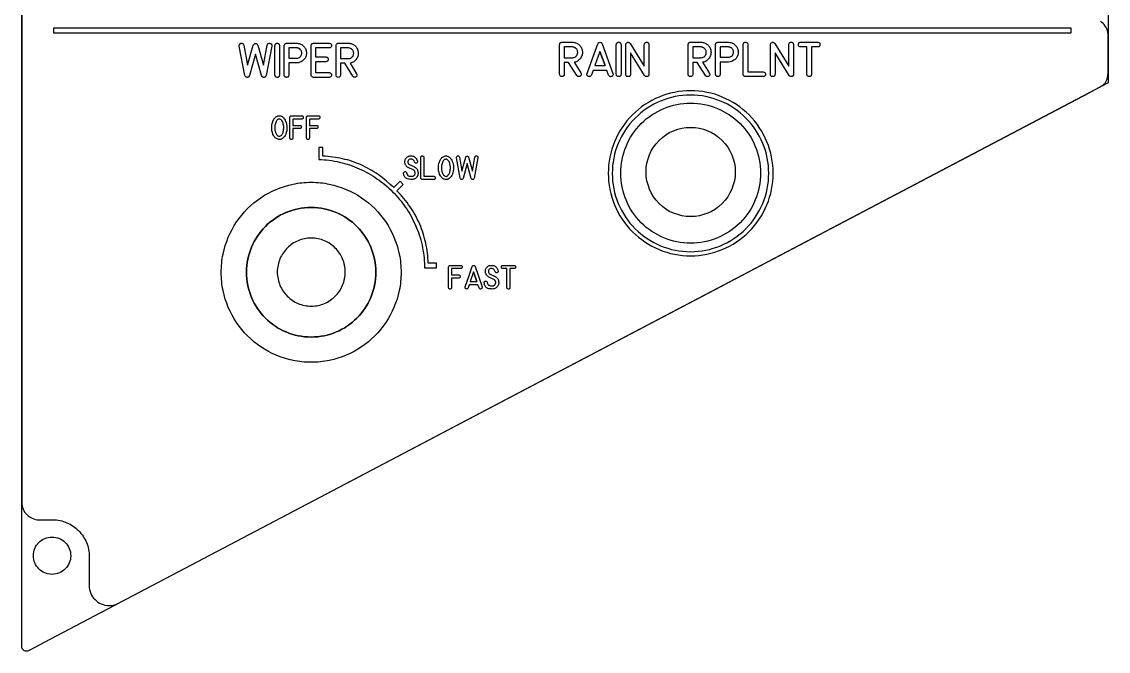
# Model space of a CAD drawing. Extents: x 27 to 704, y 10 to 614.
# Drawn here: x 559.3 to 704.3, y 9.6 to 93.6 of the extents above; entities that cross this region are included whole.
import ezdxf

# ---------------------------------------------------------------- set-up
doc = ezdxf.new("R2010")
doc.units = 0
for name, color, linetype in [('_BACKPANEL', 5, 'CONTINUOUS'), ('_ENGRAVING', 105, 'CONTINUOUS'), ('_TOPLAYER', 1, 'CONTINUOUS')]:
    doc.layers.add(name, color=color, linetype=linetype)

msp = doc.modelspace()

# ---------------------------------------------------------------- linework, layer by layer
at = {"layer": '_BACKPANEL'}
for points in [[(559.25, 179.48), (704.25, 179.48), (704.25, 179.17), (704.25, 94.95), (704.25, 85.43), (563, 11.2), (560.24, 9.73), (560.13, 9.68), (560.01, 9.64), (559.95, 9.63), (559.88, 9.63), (559.76, 9.64), (559.64, 9.68), (559.53, 9.74), (559.44, 9.82), (559.36, 9.91), (559.3, 10.02), (559.26, 10.14), (559.25, 10.27), (559.25, 13.47), (559.25, 18.75), (559.25, 179.09)], [(593.35, 60.18), (593.36, 59.95), (593.38, 59.72), (593.41, 59.49), (593.45, 59.27), (593.5, 59.05), (593.56, 58.83), (593.63, 58.62), (593.71, 58.42), (593.8, 58.22), (593.9, 58.02), (594.01, 57.83), (594.13, 57.65), (594.26, 57.47), (594.39, 57.3), (594.53, 57.13), (594.68, 56.98), (594.84, 56.83), (595.01, 56.68), (595.18, 56.55), (595.35, 56.42), (595.54, 56.3), (595.73, 56.19), (595.92, 56.09), (596.12, 56), (596.33, 55.92), (596.54, 55.85), (596.76, 55.79), (596.98, 55.74), (597.2, 55.7), (597.43, 55.67), (597.66, 55.65), (597.89, 55.65), (598.12, 55.65), (598.35, 55.67), (598.58, 55.7), (598.8, 55.74), (599.02, 55.79), (599.24, 55.85), (599.45, 55.92), (599.66, 56), (599.86, 56.09), (600.05, 56.19), (600.24, 56.3), (600.43, 56.42), (600.6, 56.55), (600.78, 56.68), (600.94, 56.83), (601.1, 56.98), (601.25, 57.13), (601.39, 57.3), (601.52, 57.47), (601.65, 57.65), (601.77, 57.83), (601.88, 58.02), (601.98, 58.22), (602.07, 58.42), (602.15, 58.62), (602.22, 58.83), (602.28, 59.05), (602.33, 59.27), (602.37, 59.49), (602.4, 59.72), (602.42, 59.95), (602.43, 60.18), (602.42, 60.42), (602.4, 60.65), (602.37, 60.87), (602.33, 61.1), (602.28, 61.32), (602.22, 61.53), (602.15, 61.74), (602.07, 61.95), (601.98, 62.15), (601.88, 62.34), (601.77, 62.53), (601.65, 62.72), (601.52, 62.9), (601.39, 63.07), (601.25, 63.23), (601.1, 63.39), (600.94, 63.54), (600.78, 63.68), (600.6, 63.82), (600.43, 63.94), (600.24, 64.06), (600.05, 64.17), (599.86, 64.27), (599.66, 64.36), (599.45, 64.44), (599.24, 64.51), (599.02, 64.58), (598.8, 64.63), (598.58, 64.67), (598.35, 64.69), (598.12, 64.71), (597.89, 64.72), (597.66, 64.71), (597.43, 64.69), (597.2, 64.67), (596.98, 64.63), (596.76, 64.58), (596.54, 64.51), (596.33, 64.44), (596.12, 64.36), (595.92, 64.27), (595.73, 64.17), (595.54, 64.06), (595.35, 63.94), (595.18, 63.82), (595.01, 63.68), (594.84, 63.54), (594.68, 63.39), (594.53, 63.23), (594.39, 63.07), (594.26, 62.9), (594.13, 62.72), (594.01, 62.53), (593.9, 62.34), (593.8, 62.15), (593.71, 61.95), (593.63, 61.74), (593.56, 61.53), (593.5, 61.32), (593.45, 61.1), (593.41, 60.87), (593.38, 60.65), (593.36, 60.42)], [(563.3, 19.88), (563.04, 19.89), (562.8, 19.93), (562.56, 19.99), (562.33, 20.08), (562.11, 20.18), (561.91, 20.31), (561.72, 20.45), (561.54, 20.61), (561.38, 20.79), (561.24, 20.98), (561.11, 21.18), (561.01, 21.4), (560.92, 21.63), (560.86, 21.87), (560.82, 22.11), (560.81, 22.37), (560.82, 22.62), (560.86, 22.87), (560.92, 23.11), (561.01, 23.34), (561.11, 23.55), (561.24, 23.76), (561.38, 23.95), (561.54, 24.13), (561.72, 24.29), (561.91, 24.43), (562.11, 24.56), (562.33, 24.66), (562.56, 24.74), (562.8, 24.81), (563.04, 24.84), (563.3, 24.86), (563.55, 24.84), (563.8, 24.81), (564.04, 24.74), (564.27, 24.66), (564.49, 24.56), (564.69, 24.43), (564.88, 24.29), (565.06, 24.13), (565.22, 23.95), (565.36, 23.76), (565.49, 23.55), (565.59, 23.34), (565.68, 23.11), (565.74, 22.87), (565.77, 22.62), (565.79, 22.37), (565.77, 22.11), (565.74, 21.87), (565.68, 21.63), (565.59, 21.4), (565.49, 21.18), (565.36, 20.98), (565.22, 20.79), (565.06, 20.61), (564.88, 20.45), (564.69, 20.31), (564.49, 20.18), (564.27, 20.08), (564.04, 19.99), (563.8, 19.93), (563.55, 19.89)]]:
    msp.add_lwpolyline(points, close=True, dxfattribs=at)
msp.add_lwpolyline([(648.52, 79.48, -0.414214), (654.47, 73.53, -0.414214), (648.52, 67.58, -0.414214), (642.57, 73.53, -0.414214)], format="xyb", close=True, dxfattribs=at)
at = {"layer": '_ENGRAVING'}
for points in [[(563.5, 92.06), (699.32, 92.06), (699.32, 92.69), (563.5, 92.69)], [(590.74, 90.44), (591.51, 87.78), (592.02, 90.44), (592.04, 90.51), (592.07, 90.57), (592.11, 90.61), (592.15, 90.65), (592.2, 90.68), (592.25, 90.69), (592.31, 90.69), (592.37, 90.68), (592.44, 90.67), (592.49, 90.64), (592.53, 90.61), (592.57, 90.57), (592.6, 90.52), (592.61, 90.46), (592.62, 90.39), (592.62, 90.32), (591.87, 86.4), (591.82, 86.29), (591.79, 86.25), (591.76, 86.21), (591.72, 86.18), (591.68, 86.16), (591.63, 86.15), (591.58, 86.14), (591.53, 86.14), (591.48, 86.15), (591.44, 86.17), (591.4, 86.19), (591.36, 86.23), (591.33, 86.27), (591.27, 86.37), (590.45, 89.23), (589.63, 86.37), (589.57, 86.26), (589.54, 86.22), (589.5, 86.19), (589.46, 86.17), (589.42, 86.15), (589.37, 86.14), (589.32, 86.14), (589.27, 86.15), (589.23, 86.16), (589.18, 86.19), (589.15, 86.21), (589.08, 86.29), (589.03, 86.4), (588.28, 90.32), (588.28, 90.4), (588.29, 90.46), (588.31, 90.52), (588.34, 90.57), (588.37, 90.61), (588.42, 90.65), (588.47, 90.67), (588.53, 90.69), (588.59, 90.69), (588.64, 90.69), (588.69, 90.67), (588.74, 90.65), (588.78, 90.61), (588.82, 90.57), (588.86, 90.51), (588.89, 90.44), (589.39, 87.78), (590.15, 90.44), (590.21, 90.54), (590.27, 90.61), (590.31, 90.63), (590.36, 90.65), (590.45, 90.67), (590.5, 90.66), (590.55, 90.65), (590.59, 90.64), (590.63, 90.61), (590.66, 90.58), (590.69, 90.54)], [(593.66, 86.45), (593.65, 86.38), (593.62, 86.31), (593.6, 86.26), (593.56, 86.21), (593.52, 86.18), (593.47, 86.16), (593.41, 86.14), (593.35, 86.14), (593.29, 86.14), (593.23, 86.16), (593.18, 86.18), (593.14, 86.22), (593.11, 86.26), (593.08, 86.31), (593.06, 86.38), (593.04, 86.45), (593.04, 90.38), (593.06, 90.45), (593.08, 90.51), (593.11, 90.57), (593.14, 90.61), (593.18, 90.65), (593.23, 90.67), (593.29, 90.69), (593.35, 90.69), (593.41, 90.69), (593.47, 90.67), (593.52, 90.65), (593.56, 90.61), (593.6, 90.57), (593.62, 90.51), (593.65, 90.45), (593.66, 90.38)], [(595.96, 90.69), (596, 90.69), (596.13, 90.68), (596.27, 90.65), (596.39, 90.61), (596.51, 90.56), (596.62, 90.51), (596.72, 90.44), (596.81, 90.36), (596.9, 90.28), (596.97, 90.19), (597.04, 90.08), (597.1, 89.97), (597.15, 89.85), (597.19, 89.73), (597.22, 89.61), (597.24, 89.49), (597.24, 89.37), (597.24, 89.25), (597.22, 89.13), (597.19, 89.01), (597.15, 88.89), (597.06, 88.72), (596.95, 88.56), (596.83, 88.43), (596.69, 88.31), (596.53, 88.22), (596.36, 88.15), (596.19, 88.1), (596, 88.08), (595.96, 88.08), (594.9, 88.08), (594.9, 86.46), (594.88, 86.38), (594.86, 86.32), (594.84, 86.26), (594.8, 86.22), (594.76, 86.19), (594.71, 86.16), (594.65, 86.15), (594.59, 86.14), (594.52, 86.15), (594.47, 86.16), (594.42, 86.19), (594.38, 86.22), (594.34, 86.26), (594.31, 86.32), (594.29, 86.38), (594.28, 86.46), (594.28, 90.38), (594.29, 90.45), (594.31, 90.5), (594.34, 90.55), (594.37, 90.6), (594.41, 90.63), (594.45, 90.66), (594.51, 90.68), (594.57, 90.69), (594.59, 90.69)], [(595.96, 90.07), (594.9, 90.07), (594.9, 88.7), (595.96, 88.7), (596.08, 88.71), (596.19, 88.75), (596.3, 88.8), (596.4, 88.87), (596.48, 88.96), (596.55, 89.06), (596.59, 89.17), (596.62, 89.3), (596.62, 89.44), (596.61, 89.51), (596.6, 89.58), (596.57, 89.65), (596.54, 89.71), (596.46, 89.83), (596.35, 89.94), (596.29, 89.98), (596.23, 90.01), (596.17, 90.03), (596.1, 90.05), (596.03, 90.06)], [(600.28, 90.07), (598.47, 90.07), (598.47, 88.86), (599.85, 88.86), (599.92, 88.84), (599.99, 88.82), (600.04, 88.79), (600.08, 88.75), (600.12, 88.71), (600.14, 88.66), (600.15, 88.6), (600.16, 88.54), (600.15, 88.48), (600.14, 88.42), (600.11, 88.37), (600.08, 88.33), (600.04, 88.29), (599.98, 88.26), (599.92, 88.24), (599.85, 88.23), (598.47, 88.23), (598.47, 86.77), (600.28, 86.77), (600.35, 86.75), (600.41, 86.73), (600.47, 86.7), (600.51, 86.67), (600.54, 86.62), (600.57, 86.57), (600.58, 86.52), (600.59, 86.45), (600.58, 86.39), (600.57, 86.33), (600.54, 86.28), (600.51, 86.24), (600.47, 86.21), (600.41, 86.18), (600.35, 86.16), (600.28, 86.14), (598.17, 86.14), (598.11, 86.16), (598.05, 86.18), (598, 86.2), (597.96, 86.24), (597.92, 86.28), (597.89, 86.33), (597.87, 86.39), (597.86, 86.46), (597.86, 90.38), (597.87, 90.45), (597.9, 90.51), (597.92, 90.56), (597.96, 90.61), (598, 90.64), (598.05, 90.67), (598.11, 90.68), (598.17, 90.69), (600.28, 90.69), (600.35, 90.68), (600.41, 90.66), (600.47, 90.64), (600.51, 90.6), (600.54, 90.56), (600.57, 90.51), (600.58, 90.45), (600.59, 90.38), (600.58, 90.31), (600.57, 90.25), (600.54, 90.2), (600.51, 90.16), (600.47, 90.13), (600.41, 90.1), (600.35, 90.08)], [(603.94, 86.62), (603.97, 86.56), (603.99, 86.5), (604, 86.45), (603.99, 86.39), (603.98, 86.34), (603.95, 86.29), (603.92, 86.25), (603.87, 86.2), (603.81, 86.17), (603.75, 86.15), (603.69, 86.15), (603.63, 86.15), (603.56, 86.17), (603.51, 86.2), (603.46, 86.24), (603.43, 86.29), (602.35, 88.02), (601.81, 88.02), (601.81, 86.46), (601.8, 86.37), (601.76, 86.29), (601.71, 86.23), (601.63, 86.18), (601.55, 86.15), (601.47, 86.14), (601.39, 86.16), (601.31, 86.21), (601.26, 86.26), (601.22, 86.32), (601.2, 86.38), (601.19, 86.46), (601.19, 90.38), (601.2, 90.44), (601.21, 90.5), (601.24, 90.55), (601.28, 90.6), (601.33, 90.64), (601.38, 90.67), (601.44, 90.69), (601.5, 90.69), (602.85, 90.69), (602.97, 90.69), (603.09, 90.67), (603.2, 90.65), (603.31, 90.61), (603.41, 90.57), (603.51, 90.51), (603.61, 90.45), (603.7, 90.38), (603.78, 90.29), (603.86, 90.21), (603.93, 90.11), (603.99, 90.02), (604.04, 89.91), (604.08, 89.81), (604.12, 89.69), (604.15, 89.57), (604.16, 89.44), (604.17, 89.32), (604.16, 89.19), (604.14, 89.07), (604.1, 88.95), (604.06, 88.83), (604, 88.71), (603.93, 88.6), (603.85, 88.49), (603.76, 88.39), (603.67, 88.31), (603.57, 88.23), (603.46, 88.17), (603.35, 88.12), (603.23, 88.07), (603.11, 88.04), (603.07, 88.04)], [(602.85, 88.64), (602.96, 88.65), (603.06, 88.68), (603.17, 88.72), (603.26, 88.78), (603.35, 88.86), (603.42, 88.94), (603.48, 89.04), (603.52, 89.14), (603.54, 89.23), (603.55, 89.31), (603.55, 89.39), (603.54, 89.47), (603.53, 89.54), (603.5, 89.62), (603.47, 89.69), (603.42, 89.76), (603.37, 89.83), (603.31, 89.88), (603.25, 89.93), (603.19, 89.98), (603.12, 90.01), (603.04, 90.04), (602.97, 90.05), (602.88, 90.07), (601.81, 90.07), (601.81, 88.64)], [(633.86, 86.73), (633.89, 86.67), (633.91, 86.61), (633.91, 86.55), (633.91, 86.5), (633.89, 86.44), (633.87, 86.39), (633.83, 86.35), (633.78, 86.3), (633.72, 86.27), (633.66, 86.25), (633.6, 86.25), (633.53, 86.25), (633.46, 86.27), (633.41, 86.3), (633.36, 86.34), (633.32, 86.39), (632.22, 88.13), (631.66, 88.13), (631.66, 86.56), (631.65, 86.47), (631.62, 86.39), (631.56, 86.33), (631.48, 86.28), (631.4, 86.25), (631.31, 86.24), (631.23, 86.26), (631.15, 86.31), (631.1, 86.36), (631.06, 86.42), (631.04, 86.48), (631.03, 86.56), (631.03, 90.51), (631.04, 90.58), (631.05, 90.63), (631.08, 90.69), (631.12, 90.73), (631.17, 90.77), (631.22, 90.8), (631.28, 90.82), (631.34, 90.83), (632.73, 90.83), (632.86, 90.82), (632.98, 90.81), (633.09, 90.78), (633.2, 90.75), (633.31, 90.7), (633.41, 90.65), (633.51, 90.58), (633.6, 90.51), (633.69, 90.43), (633.77, 90.34), (633.84, 90.24), (633.9, 90.15), (633.96, 90.04), (634, 89.93), (634.04, 89.82), (634.06, 89.7), (634.08, 89.57), (634.08, 89.44), (634.08, 89.31), (634.05, 89.19), (634.02, 89.07), (633.97, 88.95), (633.91, 88.83), (633.84, 88.71), (633.76, 88.61), (633.67, 88.51), (633.57, 88.42), (633.47, 88.35), (633.36, 88.28), (633.25, 88.23), (633.13, 88.19), (633, 88.16), (632.96, 88.15)], [(632.73, 88.76), (632.85, 88.77), (632.95, 88.8), (633.06, 88.84), (633.16, 88.9), (633.24, 88.98), (633.32, 89.06), (633.37, 89.16), (633.42, 89.26), (633.44, 89.35), (633.45, 89.43), (633.45, 89.51), (633.44, 89.59), (633.43, 89.67), (633.4, 89.74), (633.37, 89.82), (633.32, 89.89), (633.27, 89.95), (633.21, 90.01), (633.15, 90.06), (633.08, 90.1), (633.01, 90.14), (632.93, 90.17), (632.85, 90.18), (632.76, 90.2), (631.66, 90.2), (631.66, 88.76)], [(634.69, 86.67), (635.41, 88.65), (636.13, 90.62), (636.18, 90.71), (636.21, 90.74), (636.24, 90.77), (636.28, 90.8), (636.32, 90.81), (636.42, 90.83), (636.52, 90.81), (636.57, 90.8), (636.61, 90.78), (636.64, 90.75), (636.67, 90.71), (636.72, 90.62), (638.15, 86.66), (638.17, 86.59), (638.17, 86.52), (638.16, 86.46), (638.14, 86.4), (638.11, 86.36), (638.07, 86.32), (638.02, 86.28), (637.96, 86.26), (637.9, 86.24), (637.84, 86.23), (637.78, 86.24), (637.73, 86.26), (637.68, 86.29), (637.64, 86.33), (637.6, 86.38), (637.56, 86.44), (637.33, 87.08), (635.51, 87.08), (635.28, 86.46), (635.24, 86.4), (635.2, 86.34), (635.16, 86.3), (635.11, 86.27), (635.06, 86.26), (635, 86.25), (634.94, 86.26), (634.88, 86.28), (634.81, 86.3), (634.76, 86.34), (634.73, 86.38), (634.7, 86.42), (634.68, 86.48), (634.67, 86.54), (634.68, 86.6)], [(639.23, 86.55), (639.21, 86.48), (639.19, 86.41), (639.16, 86.36), (639.13, 86.32), (639.08, 86.28), (639.03, 86.26), (638.98, 86.24), (638.91, 86.24), (638.85, 86.24), (638.79, 86.26), (638.74, 86.28), (638.7, 86.32), (638.66, 86.36), (638.63, 86.41), (638.61, 86.48), (638.6, 86.55), (638.6, 90.51), (638.61, 90.58), (638.63, 90.65), (638.66, 90.7), (638.7, 90.75), (638.74, 90.78), (638.79, 90.81), (638.85, 90.82), (638.91, 90.83), (638.98, 90.82), (639.03, 90.81), (639.08, 90.78), (639.13, 90.75), (639.16, 90.7), (639.19, 90.65), (639.21, 90.58), (639.23, 90.51)], [(642.96, 86.55), (642.95, 86.5), (642.94, 86.44), (642.93, 86.4), (642.9, 86.36), (642.87, 86.32), (642.83, 86.3), (642.78, 86.27), (642.73, 86.25), (642.67, 86.24), (642.62, 86.24), (642.57, 86.24), (642.53, 86.25), (642.49, 86.27), (642.45, 86.3), (642.41, 86.34), (642.38, 86.39), (640.5, 89.4), (640.5, 86.55), (640.48, 86.48), (640.46, 86.41), (640.43, 86.36), (640.39, 86.32), (640.35, 86.28), (640.3, 86.26), (640.24, 86.24), (640.18, 86.24), (640.12, 86.24), (640.06, 86.26), (640.01, 86.28), (639.97, 86.32), (639.93, 86.36), (639.9, 86.41), (639.88, 86.48), (639.87, 86.55), (639.87, 90.5), (639.89, 90.61), (639.94, 90.7), (640.01, 90.76), (640.1, 90.81), (640.15, 90.82), (640.2, 90.83), (640.25, 90.83), (640.29, 90.81), (640.33, 90.79), (640.37, 90.76), (640.45, 90.67), (642.33, 87.65), (642.33, 90.5), (642.34, 90.58), (642.36, 90.64), (642.39, 90.7), (642.43, 90.74), (642.47, 90.78), (642.53, 90.8), (642.58, 90.82), (642.65, 90.82), (642.72, 90.82), (642.78, 90.8), (642.83, 90.77), (642.87, 90.74), (642.9, 90.7), (642.93, 90.64), (642.95, 90.58), (642.96, 90.5)], [(651.01, 86.73), (651.04, 86.67), (651.06, 86.61), (651.07, 86.55), (651.06, 86.5), (651.05, 86.44), (651.02, 86.39), (650.98, 86.35), (650.93, 86.3), (650.87, 86.27), (650.81, 86.25), (650.75, 86.25), (650.68, 86.25), (650.62, 86.27), (650.56, 86.3), (650.51, 86.34), (650.48, 86.39), (649.37, 88.13), (648.81, 88.13), (648.81, 86.56), (648.8, 86.47), (648.77, 86.39), (648.71, 86.33), (648.64, 86.28), (648.55, 86.25), (648.47, 86.24), (648.38, 86.26), (648.31, 86.31), (648.25, 86.36), (648.21, 86.42), (648.19, 86.48), (648.18, 86.56), (648.18, 90.51), (648.19, 90.58), (648.21, 90.63), (648.23, 90.69), (648.27, 90.73), (648.32, 90.77), (648.37, 90.8), (648.43, 90.82), (648.5, 90.83), (649.89, 90.83), (650.01, 90.82), (650.13, 90.81), (650.24, 90.78), (650.35, 90.75), (650.46, 90.7), (650.56, 90.65), (650.66, 90.58), (650.76, 90.51), (650.84, 90.43), (650.92, 90.34), (650.99, 90.24), (651.06, 90.15), (651.11, 90.04), (651.15, 89.93), (651.19, 89.82), (651.22, 89.7), (651.23, 89.57), (651.24, 89.44), (651.23, 89.31), (651.21, 89.19), (651.17, 89.07), (651.13, 88.95), (651.07, 88.83), (650.99, 88.71), (650.91, 88.61), (650.82, 88.51), (650.73, 88.42), (650.62, 88.35), (650.52, 88.28), (650.4, 88.23), (650.28, 88.19), (650.15, 88.16), (650.11, 88.15)], [(649.89, 88.76), (650, 88.77), (650.11, 88.8), (650.21, 88.84), (650.31, 88.9), (650.4, 88.98), (650.47, 89.06), (650.53, 89.16), (650.57, 89.26), (650.59, 89.35), (650.6, 89.43), (650.6, 89.51), (650.6, 89.59), (650.58, 89.67), (650.55, 89.74), (650.52, 89.82), (650.47, 89.89), (650.42, 89.95), (650.36, 90.01), (650.3, 90.06), (650.23, 90.1), (650.16, 90.14), (650.08, 90.17), (650, 90.18), (649.92, 90.2), (648.81, 90.2), (648.81, 88.76)], [(653.55, 90.83), (653.59, 90.83), (653.74, 90.81), (653.87, 90.78), (654, 90.75), (654.12, 90.7), (654.23, 90.64), (654.34, 90.57), (654.43, 90.49), (654.52, 90.41), (654.6, 90.32), (654.67, 90.21), (654.73, 90.1), (654.78, 89.98), (654.82, 89.86), (654.85, 89.74), (654.87, 89.61), (654.87, 89.49), (654.87, 89.37), (654.85, 89.25), (654.82, 89.13), (654.77, 89.01), (654.69, 88.84), (654.58, 88.68), (654.45, 88.54), (654.3, 88.43), (654.14, 88.33), (653.97, 88.26), (653.79, 88.22), (653.59, 88.19), (653.55, 88.19), (652.46, 88.19), (652.46, 86.56), (652.45, 86.48), (652.43, 86.42), (652.4, 86.37), (652.36, 86.32), (652.32, 86.29), (652.27, 86.26), (652.21, 86.25), (652.15, 86.24), (652.08, 86.25), (652.02, 86.26), (651.97, 86.29), (651.93, 86.32), (651.89, 86.37), (651.87, 86.42), (651.84, 86.48), (651.83, 86.56), (651.83, 90.51), (651.84, 90.58), (651.86, 90.64), (651.89, 90.69), (651.92, 90.73), (651.96, 90.77), (652.01, 90.79), (652.06, 90.81), (652.13, 90.83), (652.15, 90.83)], [(653.55, 90.2), (652.46, 90.2), (652.46, 88.82), (653.55, 88.82), (653.68, 88.83), (653.79, 88.87), (653.9, 88.92), (654, 88.99), (654.09, 89.08), (654.16, 89.18), (654.21, 89.3), (654.23, 89.42), (654.24, 89.49), (654.24, 89.57), (654.23, 89.64), (654.21, 89.71), (654.19, 89.78), (654.15, 89.84), (654.11, 89.9), (654.07, 89.96), (654.01, 90.02), (653.96, 90.06), (653.9, 90.1), (653.84, 90.14), (653.77, 90.16), (653.7, 90.18), (653.63, 90.19)], [(655.83, 86.24), (655.76, 86.25), (655.7, 86.27), (655.65, 86.29), (655.61, 86.33), (655.57, 86.37), (655.54, 86.42), (655.52, 86.48), (655.51, 86.55), (655.51, 90.51), (655.52, 90.58), (655.55, 90.65), (655.58, 90.7), (655.61, 90.75), (655.66, 90.78), (655.71, 90.81), (655.77, 90.82), (655.84, 90.83), (655.9, 90.82), (655.96, 90.8), (656.01, 90.78), (656.05, 90.74), (656.09, 90.7), (656.11, 90.65), (656.13, 90.58), (656.14, 90.51), (656.14, 86.86), (658.21, 86.87), (658.28, 86.85), (658.34, 86.83), (658.4, 86.81), (658.44, 86.77), (658.48, 86.72), (658.5, 86.67), (658.52, 86.61), (658.52, 86.55), (658.51, 86.48), (658.5, 86.42), (658.47, 86.37), (658.44, 86.33), (658.39, 86.29), (658.34, 86.27), (658.28, 86.25), (658.2, 86.24)], [(662.25, 86.55), (662.24, 86.5), (662.23, 86.44), (662.22, 86.4), (662.19, 86.36), (662.16, 86.32), (662.12, 86.3), (662.07, 86.27), (662.02, 86.25), (661.96, 86.24), (661.91, 86.24), (661.86, 86.24), (661.82, 86.25), (661.78, 86.27), (661.74, 86.3), (661.7, 86.34), (661.67, 86.39), (659.79, 89.4), (659.79, 86.55), (659.77, 86.48), (659.75, 86.41), (659.72, 86.36), (659.68, 86.32), (659.64, 86.28), (659.59, 86.26), (659.53, 86.24), (659.47, 86.24), (659.41, 86.24), (659.35, 86.26), (659.3, 86.28), (659.26, 86.32), (659.22, 86.36), (659.19, 86.41), (659.17, 86.48), (659.16, 86.55), (659.16, 90.5), (659.18, 90.61), (659.23, 90.7), (659.3, 90.76), (659.39, 90.81), (659.44, 90.82), (659.49, 90.83), (659.54, 90.83), (659.58, 90.81), (659.62, 90.79), (659.66, 90.76), (659.74, 90.67), (661.62, 87.65), (661.62, 90.5), (661.63, 90.58), (661.65, 90.64), (661.68, 90.7), (661.72, 90.74), (661.76, 90.78), (661.82, 90.8), (661.87, 90.82), (661.94, 90.82), (662.01, 90.82), (662.07, 90.8), (662.12, 90.77), (662.16, 90.74), (662.19, 90.7), (662.22, 90.64), (662.24, 90.58), (662.25, 90.5)], [(664.02, 86.56), (664.02, 90.2), (663.2, 90.2), (663.13, 90.21), (663.07, 90.22), (663.01, 90.25), (662.97, 90.29), (662.93, 90.33), (662.91, 90.38), (662.9, 90.44), (662.89, 90.51), (662.9, 90.58), (662.91, 90.64), (662.94, 90.69), (662.97, 90.73), (663.01, 90.77), (663.07, 90.8), (663.13, 90.82), (663.2, 90.83), (665.47, 90.83), (665.55, 90.82), (665.61, 90.8), (665.66, 90.77), (665.71, 90.73), (665.74, 90.69), (665.76, 90.64), (665.78, 90.58), (665.78, 90.51), (665.78, 90.44), (665.77, 90.38), (665.74, 90.33), (665.71, 90.29), (665.66, 90.25), (665.61, 90.22), (665.55, 90.21), (665.47, 90.2), (664.66, 90.2), (664.66, 86.56), (664.64, 86.48), (664.62, 86.42), (664.58, 86.36), (664.55, 86.32), (664.5, 86.28), (664.45, 86.26), (664.39, 86.25), (664.33, 86.24), (664.26, 86.25), (664.2, 86.26), (664.15, 86.29), (664.11, 86.32), (664.08, 86.37), (664.05, 86.42), (664.03, 86.48)], [(637.1, 87.71), (636.42, 89.59), (635.74, 87.71)], [(636.42, 89.59), (637.1, 87.71)], [(594.53, 80.11), (594.59, 79.9), (594.62, 79.68), (594.64, 79.45), (594.63, 79.23), (594.61, 79), (594.56, 78.78), (594.49, 78.58), (594.4, 78.38), (594.33, 78.27), (594.24, 78.17), (594.15, 78.07), (594.05, 77.98), (593.93, 77.91), (593.81, 77.87), (593.68, 77.86), (593.55, 77.87), (593.45, 77.89), (593.35, 77.93), (593.25, 77.97), (593.17, 78.03), (593.09, 78.1), (593.01, 78.17), (592.94, 78.26), (592.88, 78.36), (592.78, 78.56), (592.7, 78.78), (592.64, 79.02), (592.61, 79.26), (592.61, 79.51), (592.63, 79.75), (592.67, 79.99), (592.74, 80.23), (592.78, 80.35), (592.83, 80.45), (592.89, 80.55), (592.95, 80.64), (593.01, 80.72), (593.09, 80.8), (593.17, 80.86), (593.25, 80.92), (593.34, 80.96), (593.43, 81), (593.52, 81.02), (593.61, 81.02), (593.7, 81.02), (593.78, 81.01), (593.86, 80.98), (593.93, 80.95), (594, 80.91), (594.07, 80.86), (594.13, 80.8), (594.19, 80.74), (594.3, 80.59), (594.39, 80.44), (594.47, 80.28)], [(593.62, 80.59), (593.56, 80.58), (593.49, 80.57), (593.44, 80.54), (593.39, 80.51), (593.34, 80.47), (593.29, 80.41), (593.25, 80.35), (593.22, 80.28), (593.15, 80.13), (593.11, 80), (593.07, 79.87), (593.04, 79.76), (593.02, 79.58), (593.02, 79.38), (593.04, 79.15), (593.08, 78.93), (593.11, 78.83), (593.15, 78.72), (593.19, 78.63), (593.24, 78.54), (593.3, 78.46), (593.37, 78.39), (593.44, 78.34), (593.53, 78.31), (593.62, 78.29), (593.71, 78.29), (593.8, 78.33), (593.88, 78.39), (593.94, 78.47), (594, 78.55), (594.06, 78.63), (594.1, 78.72), (594.13, 78.81), (594.16, 78.92), (594.19, 79.05), (594.2, 79.19), (594.21, 79.33), (594.21, 79.47), (594.21, 79.62), (594.19, 79.76), (594.16, 79.9), (594.13, 80.04), (594.08, 80.16), (594.03, 80.28), (593.96, 80.39), (593.88, 80.47), (593.79, 80.53), (593.69, 80.58)], [(595.02, 78.08), (595.02, 80.8), (595.05, 80.89), (595.09, 80.96), (595.12, 80.99), (595.15, 81), (595.23, 81.02), (596.63, 81.02), (596.72, 81), (596.75, 80.99), (596.78, 80.96), (596.8, 80.93), (596.82, 80.89), (596.83, 80.81), (596.82, 80.72), (596.8, 80.68), (596.78, 80.65), (596.75, 80.63), (596.72, 80.61), (596.63, 80.59), (595.43, 80.59), (595.43, 79.74), (596.36, 79.74), (596.45, 79.73), (596.48, 79.71), (596.51, 79.68), (596.54, 79.66), (596.55, 79.62), (596.57, 79.54), (596.55, 79.45), (596.54, 79.41), (596.52, 79.38), (596.49, 79.36), (596.45, 79.34), (596.36, 79.31), (595.43, 79.31), (595.43, 78.08), (595.41, 77.99), (595.39, 77.95), (595.37, 77.92), (595.35, 77.89), (595.31, 77.88), (595.23, 77.86), (595.19, 77.87), (595.15, 77.87), (595.12, 77.89), (595.09, 77.91), (595.07, 77.95), (595.05, 77.98)], [(597.24, 78.08), (597.24, 80.8), (597.26, 80.89), (597.3, 80.96), (597.33, 80.99), (597.36, 81), (597.44, 81.02), (598.84, 81.02), (598.93, 81), (598.97, 80.98), (598.99, 80.96), (599.02, 80.93), (599.03, 80.89), (599.04, 80.8), (599.03, 80.72), (599.01, 80.68), (598.99, 80.65), (598.96, 80.63), (598.93, 80.61), (598.84, 80.59), (597.64, 80.59), (597.64, 79.74), (598.58, 79.74), (598.66, 79.73), (598.7, 79.71), (598.73, 79.68), (598.75, 79.66), (598.76, 79.62), (598.78, 79.54), (598.77, 79.45), (598.75, 79.41), (598.73, 79.38), (598.7, 79.36), (598.67, 79.34), (598.58, 79.31), (597.64, 79.31), (597.64, 78.08), (597.62, 77.99), (597.61, 77.95), (597.59, 77.92), (597.56, 77.89), (597.53, 77.88), (597.45, 77.86), (597.4, 77.86), (597.36, 77.87), (597.33, 77.89), (597.3, 77.91), (597.28, 77.95), (597.26, 77.98)], [(613.01, 60.77), (614.59, 60.77), (614.59, 61.36), (613.49, 61.35), (613.48, 61.7), (613.46, 62.04), (613.43, 62.38), (613.39, 62.72), (613.35, 63.05), (613.3, 63.38), (613.24, 63.71), (613.17, 64.04), (613.1, 64.36), (613.02, 64.68), (612.93, 65), (612.83, 65.32), (612.72, 65.63), (612.61, 65.94), (612.49, 66.25), (612.36, 66.56), (612.23, 66.86), (612.08, 67.16), (611.93, 67.46), (611.78, 67.75), (611.61, 68.04), (611.44, 68.33), (611.26, 68.61), (611.07, 68.89), (610.88, 69.17), (610.67, 69.44), (610.47, 69.72), (610.25, 69.98), (610.03, 70.25), (609.8, 70.51), (609.56, 70.77), (609.32, 71.02), (610.17, 71.87), (609.75, 72.29), (608.89, 71.45), (608.39, 71.92), (607.88, 72.37), (607.35, 72.79), (606.81, 73.18), (606.54, 73.37), (606.26, 73.55), (605.98, 73.72), (605.69, 73.88), (605.41, 74.04), (605.12, 74.19), (604.83, 74.33), (604.53, 74.47), (604.24, 74.6), (603.94, 74.72), (603.63, 74.83), (603.33, 74.94), (603.02, 75.04), (602.71, 75.13), (602.39, 75.21), (602.07, 75.29), (601.76, 75.36), (601.43, 75.42), (601.11, 75.48), (600.78, 75.52), (600.45, 75.56), (600.12, 75.59), (599.78, 75.62), (599.44, 75.63), (599.44, 76.8), (598.88, 76.8), (598.88, 75.19), (599.24, 75.18), (599.59, 75.16), (599.94, 75.13), (600.29, 75.09), (600.64, 75.04), (600.99, 74.98), (601.33, 74.91), (601.67, 74.84), (602.01, 74.76), (602.34, 74.67), (602.67, 74.57), (603, 74.47), (603.33, 74.35), (603.65, 74.23), (603.97, 74.1), (604.28, 73.97), (604.59, 73.83), (604.9, 73.68), (605.2, 73.52), (605.5, 73.35), (605.8, 73.18), (606.09, 73.01), (606.38, 72.82), (606.66, 72.63), (606.94, 72.43), (607.21, 72.23), (607.48, 72.02), (607.74, 71.81), (608, 71.58), (608.25, 71.36), (608.5, 71.13), (608.74, 70.89), (608.98, 70.64), (609.21, 70.39), (609.44, 70.14), (609.66, 69.88), (609.87, 69.62), (610.08, 69.35), (610.28, 69.07), (610.48, 68.79), (610.67, 68.51), (610.85, 68.22), (611.03, 67.93), (611.2, 67.63), (611.36, 67.33), (611.51, 67.03), (611.66, 66.72), (611.8, 66.41), (611.94, 66.09), (612.07, 65.77), (612.19, 65.45), (612.3, 65.13), (612.4, 64.8), (612.5, 64.46), (612.59, 64.13), (612.67, 63.79), (612.74, 63.45), (612.8, 63.11), (612.86, 62.76), (612.9, 62.41), (612.94, 62.06), (612.97, 61.71), (612.99, 61.36), (613, 61)], [(611.66, 74.2), (611.68, 74.19), (611.71, 74.17), (611.73, 74.16), (611.76, 74.14), (611.78, 74.13), (611.85, 74.08), (611.91, 74.02), (611.96, 73.96), (612.01, 73.89), (612.05, 73.82), (612.08, 73.74), (612.11, 73.66), (612.13, 73.57), (612.15, 73.43), (612.14, 73.29), (612.13, 73.19), (612.1, 73.09), (612.06, 72.99), (612.01, 72.9), (611.94, 72.82), (611.88, 72.75), (611.8, 72.68), (611.72, 72.63), (611.62, 72.58), (611.53, 72.55), (611.43, 72.53), (611.33, 72.52), (611.17, 72.53), (611.01, 72.55), (610.85, 72.58), (610.7, 72.62), (610.62, 72.64), (610.55, 72.68), (610.49, 72.73), (610.43, 72.78), (610.38, 72.85), (610.34, 72.93), (610.3, 73.01), (610.26, 73.11), (610.24, 73.21), (610.22, 73.32), (610.21, 73.37), (610.22, 73.42), (610.24, 73.47), (610.27, 73.51), (610.31, 73.55), (610.35, 73.57), (610.4, 73.58), (610.45, 73.58), (610.5, 73.56), (610.54, 73.53), (610.58, 73.48), (610.61, 73.43), (610.61, 73.41), (610.65, 73.26), (610.71, 73.15), (610.74, 73.1), (610.77, 73.06), (610.81, 73.03), (610.85, 73.01), (610.95, 72.99), (611.06, 72.97), (611.19, 72.96), (611.33, 72.96), (611.4, 72.96), (611.46, 72.97), (611.52, 73), (611.57, 73.03), (611.61, 73.07), (611.65, 73.12), (611.69, 73.17), (611.72, 73.24), (611.74, 73.3), (611.75, 73.37), (611.74, 73.43), (611.73, 73.5), (611.71, 73.57), (611.69, 73.63), (611.65, 73.68), (611.61, 73.73), (611.56, 73.77), (611.5, 73.8), (610.83, 74.11), (610.81, 74.13), (610.73, 74.17), (610.66, 74.23), (610.6, 74.29), (610.54, 74.35), (610.5, 74.42), (610.46, 74.49), (610.43, 74.57), (610.4, 74.65), (610.38, 74.75), (610.38, 74.84), (610.38, 74.93), (610.39, 75.02), (610.41, 75.11), (610.44, 75.2), (610.48, 75.28), (610.54, 75.36), (610.6, 75.43), (610.66, 75.49), (610.73, 75.55), (610.81, 75.59), (610.88, 75.63), (610.97, 75.65), (611.05, 75.66), (611.15, 75.67), (611.3, 75.67), (611.45, 75.64), (611.53, 75.62), (611.6, 75.59), (611.68, 75.54), (611.76, 75.48), (611.82, 75.41), (611.88, 75.34), (611.97, 75.17), (612.05, 74.99), (612.06, 74.95), (612.07, 74.88), (612.05, 74.82), (612.01, 74.76), (611.98, 74.73), (611.95, 74.71), (611.91, 74.69), (611.86, 74.69), (611.82, 74.7), (611.78, 74.71), (611.74, 74.74), (611.71, 74.77), (611.68, 74.82), (611.6, 75), (611.55, 75.09), (611.48, 75.16), (611.42, 75.19), (611.36, 75.22), (611.26, 75.23), (611.13, 75.24), (611.04, 75.23), (610.96, 75.19), (610.89, 75.14), (610.84, 75.06), (610.81, 75), (610.79, 74.94), (610.78, 74.88), (610.78, 74.81), (610.8, 74.73), (610.83, 74.66), (610.88, 74.6), (610.93, 74.55), (610.95, 74.54), (610.96, 74.53), (610.98, 74.52), (611, 74.51)], [(612.71, 72.52), (612.63, 72.54), (612.6, 72.55), (612.57, 72.58), (612.53, 72.64), (612.51, 72.73), (612.51, 75.45), (612.53, 75.55), (612.55, 75.59), (612.57, 75.62), (612.6, 75.64), (612.64, 75.66), (612.67, 75.67), (612.72, 75.67), (612.8, 75.65), (612.83, 75.64), (612.85, 75.61), (612.88, 75.58), (612.89, 75.54), (612.91, 75.45), (612.91, 72.95), (614.24, 72.95), (614.33, 72.92), (614.37, 72.91), (614.39, 72.88), (614.42, 72.85), (614.43, 72.81), (614.44, 72.73), (614.43, 72.64), (614.41, 72.61), (614.39, 72.58), (614.36, 72.55), (614.33, 72.54), (614.24, 72.52)], [(616.77, 74.76), (616.83, 74.55), (616.86, 74.33), (616.88, 74.11), (616.87, 73.88), (616.84, 73.65), (616.8, 73.44), (616.73, 73.24), (616.64, 73.04), (616.57, 72.93), (616.48, 72.82), (616.39, 72.73), (616.29, 72.64), (616.17, 72.57), (616.05, 72.53), (615.93, 72.52), (615.8, 72.53), (615.69, 72.55), (615.59, 72.59), (615.5, 72.63), (615.41, 72.69), (615.33, 72.75), (615.26, 72.83), (615.19, 72.92), (615.13, 73.01), (615.02, 73.22), (614.94, 73.44), (614.89, 73.67), (614.86, 73.91), (614.86, 74.16), (614.88, 74.4), (614.92, 74.64), (614.99, 74.88), (615.03, 74.99), (615.08, 75.1), (615.13, 75.2), (615.19, 75.29), (615.26, 75.37), (615.33, 75.44), (615.41, 75.51), (615.49, 75.56), (615.58, 75.61), (615.67, 75.64), (615.76, 75.66), (615.85, 75.67), (615.94, 75.66), (616.02, 75.65), (616.1, 75.63), (616.17, 75.6), (616.24, 75.56), (616.31, 75.51), (616.37, 75.45), (616.43, 75.38), (616.54, 75.24), (616.63, 75.09), (616.71, 74.93)], [(618.89, 75.49), (619.39, 73.65), (619.73, 75.49), (619.77, 75.58), (619.79, 75.61), (619.82, 75.64), (619.85, 75.66), (619.89, 75.67), (619.93, 75.67), (619.97, 75.66), (620.04, 75.63), (620.07, 75.61), (620.1, 75.58), (620.11, 75.55), (620.13, 75.51), (620.13, 75.41), (619.63, 72.7), (619.6, 72.62), (619.56, 72.57), (619.51, 72.53), (619.44, 72.52), (619.38, 72.53), (619.32, 72.55), (619.27, 72.6), (619.24, 72.67), (618.69, 74.66), (618.15, 72.67), (618.12, 72.6), (618.07, 72.55), (618.01, 72.52), (617.95, 72.52), (617.89, 72.53), (617.83, 72.57), (617.79, 72.62), (617.76, 72.7), (617.26, 75.41), (617.27, 75.51), (617.3, 75.59), (617.32, 75.61), (617.35, 75.64), (617.42, 75.67), (617.5, 75.67), (617.53, 75.66), (617.56, 75.64), (617.62, 75.58), (617.66, 75.49), (617.99, 73.65), (618.5, 75.49), (618.53, 75.56), (618.58, 75.61), (618.63, 75.64), (618.7, 75.65), (618.76, 75.64), (618.81, 75.61), (618.86, 75.56)], [(615.86, 75.23), (615.8, 75.23), (615.74, 75.21), (615.68, 75.19), (615.63, 75.16), (615.58, 75.11), (615.54, 75.06), (615.5, 75), (615.46, 74.93), (615.4, 74.78), (615.35, 74.65), (615.31, 74.52), (615.29, 74.41), (615.27, 74.23), (615.27, 74.03), (615.29, 73.81), (615.33, 73.59), (615.36, 73.48), (615.4, 73.38), (615.44, 73.28), (615.49, 73.19), (615.55, 73.11), (615.61, 73.05), (615.69, 73), (615.77, 72.96), (615.87, 72.94), (615.96, 72.95), (616.04, 72.99), (616.12, 73.05), (616.18, 73.13), (616.24, 73.21), (616.3, 73.29), (616.34, 73.37), (616.37, 73.47), (616.4, 73.58), (616.42, 73.7), (616.44, 73.84), (616.45, 73.98), (616.45, 74.13), (616.45, 74.27), (616.43, 74.41), (616.4, 74.55), (616.37, 74.69), (616.32, 74.81), (616.27, 74.93), (616.2, 75.03), (616.12, 75.12), (616.03, 75.18), (615.93, 75.22)], [(609.88, 60.15), (609.87, 59.84), (609.86, 59.54), (609.84, 59.23), (609.81, 58.93), (609.78, 58.63), (609.74, 58.33), (609.69, 58.03), (609.63, 57.74), (609.5, 57.16), (609.34, 56.59), (609.15, 56.03), (608.93, 55.48), (608.69, 54.95), (608.43, 54.43), (608.14, 53.93), (607.83, 53.44), (607.49, 52.97), (607.14, 52.52), (606.76, 52.09), (606.36, 51.67), (605.94, 51.27), (605.51, 50.89), (605.06, 50.54), (604.59, 50.2), (604.1, 49.89), (603.6, 49.6), (603.08, 49.34), (602.55, 49.1), (602, 48.88), (601.44, 48.69), (600.88, 48.53), (600.29, 48.4), (600, 48.34), (599.7, 48.29), (599.4, 48.25), (599.1, 48.22), (598.8, 48.19), (598.49, 48.17), (598.19, 48.16), (597.88, 48.15), (597.57, 48.16), (597.26, 48.17), (596.95, 48.19), (596.65, 48.22), (596.35, 48.25), (596.05, 48.29), (595.75, 48.34), (595.46, 48.4), (594.88, 48.53), (594.31, 48.69), (593.75, 48.88), (593.21, 49.1), (592.67, 49.34), (592.16, 49.6), (591.65, 49.89), (591.17, 50.2), (590.7, 50.54), (590.24, 50.89), (589.81, 51.27), (589.39, 51.67), (588.99, 52.09), (588.62, 52.52), (588.26, 52.97), (587.93, 53.44), (587.61, 53.93), (587.32, 54.43), (587.06, 54.95), (586.82, 55.48), (586.6, 56.03), (586.42, 56.59), (586.25, 57.16), (586.12, 57.74), (586.06, 58.03), (586.01, 58.33), (585.97, 58.63), (585.94, 58.93), (585.91, 59.23), (585.89, 59.54), (585.88, 59.84), (585.88, 60.15), (585.88, 60.46), (585.89, 60.77), (585.91, 61.08), (585.94, 61.38), (585.97, 61.68), (586.01, 61.98), (586.06, 62.28), (586.12, 62.57), (586.25, 63.15), (586.42, 63.72), (586.6, 64.28), (586.82, 64.83), (587.06, 65.36), (587.32, 65.87), (587.61, 66.38), (587.93, 66.86), (588.26, 67.33), (588.62, 67.79), (588.99, 68.22), (589.39, 68.64), (589.81, 69.04), (590.24, 69.41), (590.7, 69.77), (591.17, 70.1), (591.65, 70.42), (592.16, 70.71), (592.67, 70.97), (593.21, 71.21), (593.75, 71.43), (594.31, 71.61), (594.88, 71.78), (595.46, 71.91), (595.75, 71.97), (596.05, 72.02), (596.35, 72.06), (596.65, 72.09), (596.95, 72.12), (597.26, 72.14), (597.57, 72.15), (597.88, 72.15), (598.19, 72.15), (598.49, 72.14), (598.8, 72.12), (599.1, 72.09), (599.4, 72.06), (599.7, 72.02), (600, 71.97), (600.29, 71.91), (600.88, 71.78), (601.44, 71.61), (602, 71.43), (602.55, 71.21), (603.08, 70.97), (603.6, 70.71), (604.1, 70.42), (604.59, 70.1), (605.06, 69.77), (605.51, 69.41), (605.94, 69.04), (606.36, 68.64), (606.76, 68.22), (607.14, 67.79), (607.49, 67.33), (607.83, 66.86), (608.14, 66.38), (608.43, 65.87), (608.69, 65.36), (608.93, 64.83), (609.15, 64.28), (609.34, 63.72), (609.5, 63.15), (609.63, 62.57), (609.69, 62.28), (609.74, 61.98), (609.78, 61.68), (609.81, 61.38), (609.84, 61.08), (609.86, 60.77), (609.87, 60.46)], [(606.51, 60.15), (606.5, 59.71), (606.47, 59.27), (606.41, 58.84), (606.33, 58.41), (606.24, 58), (606.12, 57.59), (605.99, 57.19), (605.83, 56.79), (605.66, 56.41), (605.47, 56.04), (605.26, 55.68), (605.04, 55.33), (604.79, 54.99), (604.54, 54.66), (604.27, 54.35), (603.98, 54.05), (603.68, 53.76), (603.37, 53.49), (603.04, 53.24), (602.7, 52.99), (602.35, 52.77), (601.99, 52.56), (601.62, 52.37), (601.24, 52.2), (600.84, 52.04), (600.44, 51.91), (600.03, 51.79), (599.62, 51.7), (599.19, 51.62), (598.76, 51.56), (598.32, 51.53), (597.88, 51.52), (597.43, 51.53), (596.99, 51.56), (596.56, 51.62), (596.14, 51.7), (595.72, 51.79), (595.31, 51.91), (594.91, 52.04), (594.52, 52.2), (594.13, 52.37), (593.76, 52.56), (593.4, 52.77), (593.05, 52.99), (592.71, 53.24), (592.38, 53.49), (592.07, 53.76), (591.77, 54.05), (591.49, 54.35), (591.21, 54.66), (590.96, 54.99), (590.72, 55.33), (590.49, 55.68), (590.28, 56.04), (590.09, 56.41), (589.92, 56.79), (589.77, 57.19), (589.63, 57.59), (589.51, 58), (589.42, 58.41), (589.34, 58.84), (589.29, 59.27), (589.25, 59.71), (589.24, 60.15), (589.25, 60.6), (589.29, 61.04), (589.34, 61.47), (589.42, 61.89), (589.51, 62.31), (589.63, 62.72), (589.77, 63.12), (589.92, 63.51), (590.09, 63.9), (590.28, 64.27), (590.49, 64.63), (590.72, 64.98), (590.96, 65.32), (591.21, 65.65), (591.49, 65.96), (591.77, 66.26), (592.07, 66.55), (592.38, 66.82), (592.71, 67.07), (593.05, 67.31), (593.4, 67.54), (593.76, 67.75), (594.13, 67.94), (594.52, 68.11), (594.91, 68.26), (595.31, 68.4), (595.72, 68.52), (596.14, 68.61), (596.56, 68.69), (596.99, 68.74), (597.43, 68.78), (597.88, 68.79), (598.32, 68.78), (598.76, 68.74), (599.19, 68.69), (599.62, 68.61), (600.03, 68.52), (600.44, 68.4), (600.84, 68.26), (601.24, 68.11), (601.62, 67.94), (601.99, 67.75), (602.35, 67.54), (602.7, 67.31), (603.04, 67.07), (603.37, 66.82), (603.68, 66.55), (603.98, 66.26), (604.27, 65.96), (604.54, 65.65), (604.79, 65.32), (605.04, 64.98), (605.26, 64.63), (605.47, 64.27), (605.66, 63.9), (605.83, 63.51), (605.99, 63.12), (606.12, 62.72), (606.24, 62.31), (606.33, 61.89), (606.41, 61.47), (606.47, 61.04), (606.5, 60.6)], [(616.22, 58.14), (616.22, 60.86), (616.24, 60.95), (616.28, 61.02), (616.31, 61.04), (616.34, 61.06), (616.42, 61.08), (617.82, 61.08), (617.91, 61.06), (617.95, 61.04), (617.97, 61.02), (618, 60.99), (618.01, 60.95), (618.03, 60.86), (618.01, 60.77), (618, 60.74), (617.97, 60.71), (617.95, 60.69), (617.91, 60.67), (617.82, 60.65), (616.62, 60.65), (616.62, 59.8), (617.56, 59.8), (617.65, 59.78), (617.68, 59.77), (617.71, 59.74), (617.73, 59.71), (617.75, 59.68), (617.76, 59.59), (617.75, 59.51), (617.73, 59.47), (617.71, 59.44), (617.68, 59.42), (617.65, 59.4), (617.56, 59.37), (616.62, 59.37), (616.62, 58.14), (616.61, 58.04), (616.59, 58.01), (616.57, 57.98), (616.54, 57.95), (616.51, 57.94), (616.43, 57.92), (616.38, 57.92), (616.35, 57.93), (616.31, 57.95), (616.28, 57.97), (616.26, 58), (616.24, 58.04)], [(618.44, 58.22), (618.9, 59.58), (619.37, 60.94), (619.4, 61), (619.44, 61.05), (619.49, 61.07), (619.56, 61.08), (619.62, 61.07), (619.68, 61.05), (619.72, 61), (619.75, 60.94), (620.68, 58.21), (620.69, 58.11), (620.67, 58.03), (620.65, 58), (620.62, 57.97), (620.55, 57.93), (620.47, 57.91), (620.44, 57.92), (620.4, 57.93), (620.37, 57.95), (620.34, 57.98), (620.29, 58.06), (620.14, 58.5), (618.97, 58.5), (618.82, 58.07), (618.77, 57.99), (618.74, 57.96), (618.71, 57.94), (618.67, 57.93), (618.64, 57.92), (618.56, 57.94), (618.49, 57.98), (618.46, 58.01), (618.44, 58.04), (618.43, 58.08), (618.43, 58.12)], [(622.42, 59.6), (622.44, 59.59), (622.47, 59.58), (622.49, 59.56), (622.51, 59.55), (622.54, 59.53), (622.61, 59.48), (622.67, 59.42), (622.72, 59.36), (622.77, 59.29), (622.81, 59.22), (622.84, 59.15), (622.87, 59.06), (622.89, 58.98), (622.91, 58.84), (622.9, 58.69), (622.89, 58.59), (622.86, 58.49), (622.82, 58.39), (622.76, 58.3), (622.7, 58.22), (622.64, 58.15), (622.56, 58.08), (622.48, 58.03), (622.38, 57.98), (622.29, 57.95), (622.19, 57.93), (622.09, 57.92), (621.92, 57.93), (621.76, 57.95), (621.6, 57.97), (621.45, 58.01), (621.38, 58.04), (621.31, 58.08), (621.24, 58.13), (621.19, 58.18), (621.14, 58.25), (621.09, 58.33), (621.05, 58.41), (621.01, 58.51), (620.99, 58.61), (620.97, 58.72), (620.96, 58.77), (620.97, 58.82), (620.99, 58.87), (621.02, 58.92), (621.06, 58.95), (621.1, 58.97), (621.15, 58.98), (621.2, 58.98), (621.25, 58.96), (621.3, 58.93), (621.33, 58.89), (621.36, 58.83), (621.36, 58.82), (621.4, 58.67), (621.46, 58.55), (621.49, 58.5), (621.53, 58.46), (621.56, 58.44), (621.61, 58.42), (621.7, 58.39), (621.81, 58.37), (621.94, 58.36), (622.09, 58.36), (622.15, 58.36), (622.22, 58.37), (622.27, 58.4), (622.33, 58.43), (622.37, 58.47), (622.41, 58.52), (622.45, 58.57), (622.48, 58.64), (622.49, 58.71), (622.5, 58.77), (622.5, 58.84), (622.49, 58.9), (622.47, 58.97), (622.44, 59.03), (622.41, 59.08), (622.36, 59.13), (622.32, 59.17), (622.25, 59.21), (621.58, 59.52), (621.56, 59.53), (621.48, 59.58), (621.41, 59.63), (621.35, 59.69), (621.3, 59.76), (621.25, 59.82), (621.21, 59.9), (621.18, 59.97), (621.16, 60.06), (621.14, 60.16), (621.13, 60.25), (621.13, 60.34), (621.14, 60.43), (621.16, 60.52), (621.19, 60.61), (621.24, 60.69), (621.29, 60.77), (621.35, 60.84), (621.42, 60.91), (621.49, 60.96), (621.56, 61), (621.64, 61.04), (621.72, 61.06), (621.81, 61.08), (621.9, 61.08), (622.06, 61.08), (622.21, 61.05), (622.28, 61.03), (622.36, 61), (622.44, 60.95), (622.52, 60.89), (622.58, 60.82), (622.64, 60.75), (622.73, 60.58), (622.81, 60.4), (622.82, 60.36), (622.83, 60.29), (622.81, 60.22), (622.77, 60.17), (622.74, 60.14), (622.7, 60.11), (622.66, 60.1), (622.62, 60.1), (622.58, 60.1), (622.54, 60.12), (622.5, 60.15), (622.47, 60.18), (622.44, 60.23), (622.36, 60.41), (622.31, 60.5), (622.24, 60.57), (622.18, 60.6), (622.11, 60.63), (622.02, 60.64), (621.89, 60.65), (621.79, 60.64), (621.71, 60.6), (621.65, 60.55), (621.59, 60.47), (621.56, 60.41), (621.54, 60.35), (621.53, 60.29), (621.54, 60.22), (621.55, 60.14), (621.58, 60.07), (621.63, 60), (621.69, 59.95), (621.7, 59.94), (621.72, 59.93), (621.73, 59.92), (621.75, 59.92)], [(624, 58.13), (624, 60.65), (623.47, 60.65), (623.38, 60.67), (623.35, 60.68), (623.32, 60.71), (623.3, 60.74), (623.28, 60.77), (623.27, 60.86), (623.28, 60.95), (623.3, 60.99), (623.32, 61.02), (623.35, 61.04), (623.38, 61.06), (623.47, 61.08), (624.94, 61.08), (625.03, 61.06), (625.06, 61.04), (625.09, 61.02), (625.11, 60.99), (625.13, 60.95), (625.14, 60.86), (625.13, 60.77), (625.11, 60.74), (625.09, 60.71), (625.06, 60.68), (625.03, 60.67), (624.94, 60.65), (624.41, 60.65), (624.41, 58.13), (624.38, 58.04), (624.36, 58), (624.34, 57.97), (624.31, 57.95), (624.28, 57.93), (624.24, 57.92), (624.19, 57.92), (624.11, 57.93), (624.08, 57.95), (624.06, 57.97), (624.03, 58), (624.02, 58.04)], [(620, 58.93), (619.56, 60.23), (619.11, 58.93)], [(619.56, 60.23), (620, 58.93)]]:
    msp.add_lwpolyline(points, close=True, dxfattribs=at)
for points in [[(648.53, 84.36, 0.414214), (637.52, 73.35, 0.414214), (648.53, 62.35, 0.414214), (659.53, 73.35, 0.414214)], [(648.5, 83.78, 0.414214), (638.06, 73.34, 0.414214), (648.5, 62.9, 0.414214), (658.94, 73.34, 0.414214)]]:
    msp.add_lwpolyline(points, format="xyb", close=True, dxfattribs=at)
at = {"layer": '_TOPLAYER'}
msp.add_lwpolyline([(559.25, 119.81), (559.25, 29.48), (559.26, 29.25), (559.3, 29.02), (559.35, 28.8), (559.43, 28.58), (559.53, 28.38), (559.64, 28.19), (559.78, 28.01), (559.92, 27.85), (560.09, 27.7), (560.27, 27.56), (560.46, 27.45), (560.66, 27.35), (560.87, 27.27), (561.09, 27.21), (561.32, 27.17), (561.56, 27.16), (563.37, 27.16), (563.62, 27.15), (563.87, 27.13), (564.12, 27.1), (564.36, 27.06), (564.59, 27), (564.83, 26.94), (565.05, 26.86), (565.28, 26.77), (565.49, 26.67), (565.71, 26.56), (565.91, 26.44), (566.11, 26.31), (566.3, 26.17), (566.49, 26.03), (566.67, 25.87), (566.84, 25.71), (567, 25.53), (567.15, 25.35), (567.3, 25.17), (567.44, 24.97), (567.56, 24.77), (567.68, 24.56), (567.79, 24.35), (567.89, 24.13), (567.98, 23.91), (568.05, 23.68), (568.12, 23.44), (568.17, 23.2), (568.22, 22.96), (568.25, 22.72), (568.27, 22.47), (568.27, 22.21), (568.25, 18.61), (568.26, 18.6), (568.25, 18.38), (568.26, 18.11), (568.3, 17.85), (568.37, 17.59), (568.46, 17.35), (568.57, 17.12), (568.7, 16.9), (568.85, 16.69), (569.03, 16.51), (569.21, 16.33), (569.42, 16.18), (569.64, 16.05), (569.87, 15.94), (570.11, 15.85), (570.36, 15.78), (570.63, 15.74), (570.9, 15.73), (571.09, 15.73), (571.27, 15.75), (571.46, 15.78), (571.64, 15.83), (571.82, 15.88), (572, 15.95), (572.18, 16.03), (572.36, 16.11), (701.79, 84.13), (702.52, 84.54), (703.09, 84.85), (703.32, 84.98), (703.52, 85.11), (703.68, 85.24), (703.82, 85.38), (703.88, 85.45), (703.94, 85.53), (703.98, 85.62), (704.03, 85.71), (704.1, 85.92), (704.15, 86.16), (704.19, 86.45), (704.22, 86.79), (704.23, 87.18), (704.24, 87.64), (704.23, 87.64), (704.24, 88.06), (704.25, 88.13), (704.25, 87.98), (704.24, 91.7), (704.23, 91.94), (704.19, 92.17), (704.14, 92.39), (704.06, 92.6), (703.96, 92.8), (703.85, 92.99), (703.71, 93.17), (703.57, 93.33), (703.4, 93.48), (703.23, 93.62)], dxfattribs=at)
msp.add_lwpolyline([(648.52, 82.71, -0.414214), (657.85, 73.37, -0.414214), (648.52, 64.03, -0.414214), (639.18, 73.37, -0.414214)], format="xyb", close=True, dxfattribs=at)
msp.add_lwpolyline([(589.24, 60.15), (589.25, 59.71), (589.28, 59.27), (589.34, 58.84), (589.42, 58.41), (589.51, 58), (589.63, 57.59), (589.76, 57.19), (589.92, 56.79), (590.09, 56.41), (590.28, 56.04), (590.49, 55.68), (590.71, 55.33), (590.96, 54.99), (591.21, 54.66), (591.48, 54.35), (591.77, 54.05), (592.07, 53.76), (592.38, 53.49), (592.71, 53.24), (593.05, 53), (593.4, 52.77), (593.76, 52.56), (594.13, 52.37), (594.51, 52.2), (594.91, 52.04), (595.31, 51.91), (595.72, 51.79), (596.13, 51.7), (596.56, 51.62), (596.99, 51.57), (597.43, 51.53), (597.87, 51.52), (598.32, 51.53), (598.76, 51.57), (599.19, 51.62), (599.61, 51.7), (600.03, 51.79), (600.44, 51.91), (600.84, 52.04), (601.23, 52.2), (601.62, 52.37), (601.99, 52.56), (602.35, 52.77), (602.7, 53), (603.04, 53.24), (603.37, 53.49), (603.68, 53.76), (603.98, 54.05), (604.26, 54.35), (604.54, 54.66), (604.79, 54.99), (605.03, 55.33), (605.26, 55.68), (605.47, 56.04), (605.66, 56.41), (605.83, 56.79), (605.98, 57.19), (606.12, 57.59), (606.24, 58), (606.33, 58.41), (606.41, 58.84), (606.46, 59.27), (606.5, 59.71), (606.51, 60.15), (606.5, 60.6), (606.46, 61.04), (606.41, 61.47), (606.33, 61.89), (606.24, 62.31), (606.12, 62.72), (605.98, 63.12), (605.83, 63.52), (605.66, 63.9), (605.47, 64.27), (605.26, 64.63), (605.03, 64.98), (604.79, 65.32), (604.54, 65.65), (604.26, 65.96), (603.98, 66.26), (603.68, 66.55), (603.37, 66.82), (603.04, 67.07), (602.7, 67.31), (602.35, 67.54), (601.99, 67.75), (601.62, 67.94), (601.23, 68.11), (600.84, 68.26), (600.44, 68.4), (600.03, 68.52), (599.61, 68.61), (599.19, 68.69), (598.76, 68.74), (598.32, 68.78), (597.87, 68.79), (597.43, 68.78), (596.99, 68.74), (596.56, 68.69), (596.13, 68.61), (595.72, 68.52), (595.31, 68.4), (594.91, 68.26), (594.51, 68.11), (594.13, 67.94), (593.76, 67.75), (593.4, 67.54), (593.05, 67.31), (592.71, 67.07), (592.38, 66.82), (592.07, 66.55), (591.77, 66.26), (591.48, 65.96), (591.21, 65.65), (590.96, 65.32), (590.71, 64.98), (590.49, 64.63), (590.28, 64.27), (590.09, 63.9), (589.92, 63.52), (589.76, 63.12), (589.63, 62.72), (589.51, 62.31), (589.42, 61.89), (589.34, 61.47), (589.28, 61.04), (589.25, 60.6)], close=True, dxfattribs=at)

doc.saveas('drawing.dxf')
